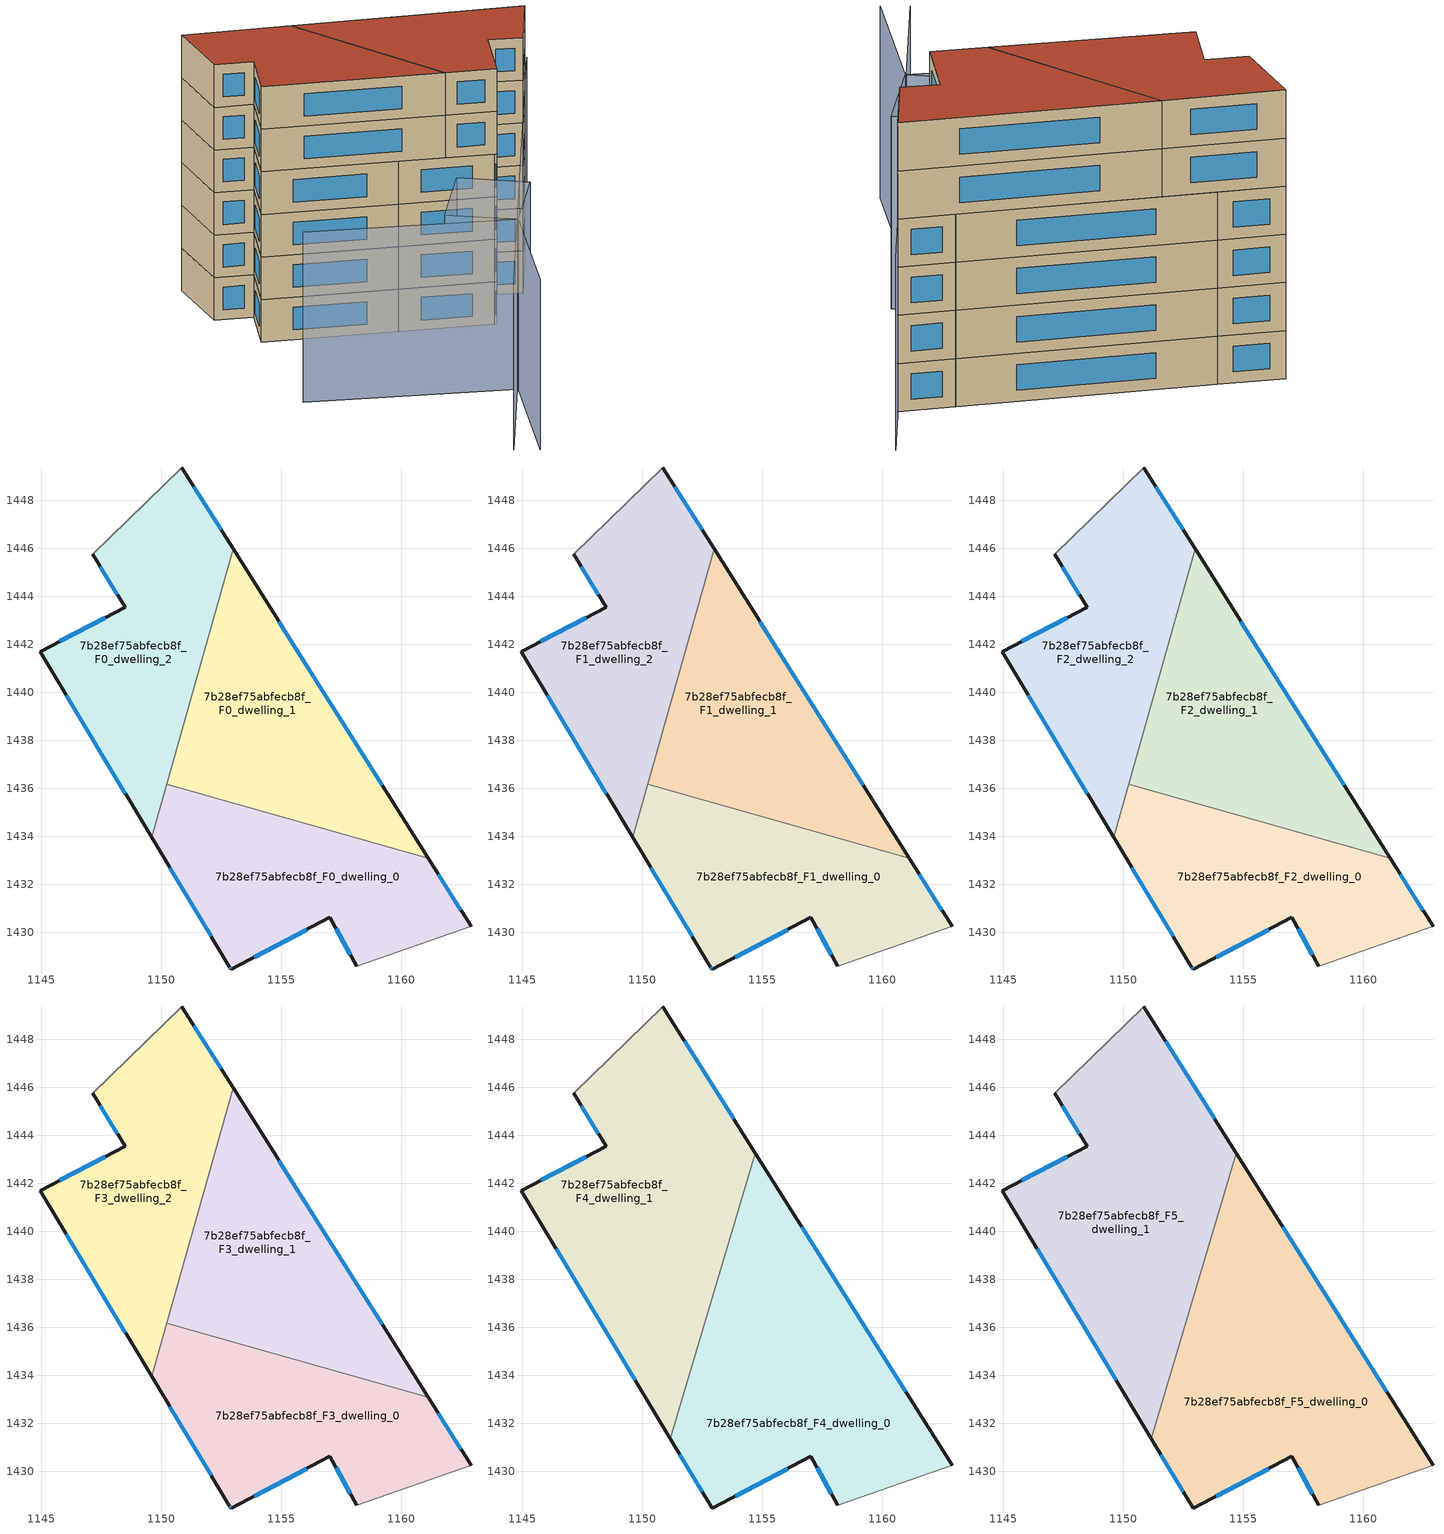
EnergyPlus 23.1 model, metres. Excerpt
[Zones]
7b28ef75abfecb8f_F0_dwelling_0
 floor ground (EU_floor_Construction): 1161.12,1433.1 1162.91,1430.26 1158.15,1428.6 1157.03,1430.63 1152.91,1428.46 1152.85,1428.57 1149.61,1433.96 1150.23,1436.17 z0
 wall outside (EU_wall_Construction): 1149.61,1433.96 1152.85,1428.57 1152.91,1428.46 1157.03,1430.63 1158.15,1428.6 / 1162.91,1430.26 1161.12,1433.1 z0:3
 wall to 7b28ef75abfecb8f_F0_dwelling_1 (EU_wall_Construction): 1161.12,1433.1 1150.23,1436.17 z0:3
 wall adiabatic (EU_wall_Construction): 1158.15,1428.6 1162.91,1430.26 z0:3
 wall to 7b28ef75abfecb8f_F0_dwelling_2 (EU_wall_Construction): 1150.23,1436.17 1149.61,1433.96 z0:3
 window (EU_Window_Construction): 1157.29,1430.15 1157.88,1429.07 / 1153.88,1428.97 1156.06,1430.12 / 1152.86,1428.54 1152.9,1428.49 / 1150.37,1432.69 1152.09,1429.83 / 1162.49,1430.93 1161.54,1432.43 z0.7:2.3
7b28ef75abfecb8f_F0_dwelling_1
 floor ground (EU_floor_Construction): 1153,1445.98 1161.12,1433.1 1150.23,1436.17 z0
 wall outside (EU_wall_Construction): 1161.12,1433.1 1153,1445.98 z0:3
 wall to 7b28ef75abfecb8f_F0_dwelling_2 (EU_wall_Construction): 1153,1445.98 1150.23,1436.17 z0:3
 window (EU_Window_Construction): 1159.22,1436.12 1154.91,1442.95 z0.7:2.3
7b28ef75abfecb8f_F0_dwelling_2
 floor ground (EU_floor_Construction): 1150.86,1449.36 1153,1445.98 1149.61,1433.96 1144.95,1441.7 1148.5,1443.54 1147.16,1445.75 z0
 wall outside (EU_wall_Construction): 1153,1445.98 1150.86,1449.36 / 1147.16,1445.75 1148.5,1443.54 1144.95,1441.7 1149.61,1433.96 z0:3
 wall adiabatic (EU_wall_Construction): 1150.86,1449.36 1147.16,1445.75 z0:3
 window (EU_Window_Construction): 1152.5,1446.77 1151.37,1448.57 / 1146.05,1439.89 1148.51,1435.78 / 1147.66,1443.11 1145.78,1442.13 / 1147.47,1445.23 1148.18,1444.06 z0.7:2.3
7b28ef75abfecb8f_F1_dwelling_0
 floor to 7b28ef75abfecb8f_F0_dwelling_0 (EU_floor_Construction): 1161.12,1433.1 1162.91,1430.26 1158.15,1428.6 1157.03,1430.63 1152.91,1428.46 1152.85,1428.57 1149.61,1433.96 1150.23,1436.17 z3
 wall outside (EU_wall_Construction): 1149.61,1433.96 1152.85,1428.57 1152.91,1428.46 1157.03,1430.63 1158.15,1428.6 / 1162.91,1430.26 1161.12,1433.1 z3:6
 wall to 7b28ef75abfecb8f_F1_dwelling_1 (EU_wall_Construction): 1161.12,1433.1 1150.23,1436.17 z3:6
 wall adiabatic (EU_wall_Construction): 1158.15,1428.6 1162.91,1430.26 z3:6
 wall to 7b28ef75abfecb8f_F1_dwelling_2 (EU_wall_Construction): 1150.23,1436.17 1149.61,1433.96 z3:6
 window (EU_Window_Construction): 1157.29,1430.15 1157.88,1429.07 / 1153.88,1428.97 1156.06,1430.12 / 1152.86,1428.54 1152.9,1428.49 / 1150.37,1432.69 1152.09,1429.83 / 1162.49,1430.93 1161.54,1432.43 z3.7:5.3
7b28ef75abfecb8f_F1_dwelling_1
 floor to 7b28ef75abfecb8f_F0_dwelling_1 (EU_floor_Construction): 1153,1445.98 1161.12,1433.1 1150.23,1436.17 z3
 wall outside (EU_wall_Construction): 1161.12,1433.1 1153,1445.98 z3:6
 wall to 7b28ef75abfecb8f_F1_dwelling_2 (EU_wall_Construction): 1153,1445.98 1150.23,1436.17 z3:6
 window (EU_Window_Construction): 1159.22,1436.12 1154.91,1442.95 z3.7:5.3
7b28ef75abfecb8f_F1_dwelling_2
 floor to 7b28ef75abfecb8f_F0_dwelling_2 (EU_floor_Construction): 1150.86,1449.36 1153,1445.98 1149.61,1433.96 1144.95,1441.7 1148.5,1443.54 1147.16,1445.75 z3
 wall outside (EU_wall_Construction): 1153,1445.98 1150.86,1449.36 / 1147.16,1445.75 1148.5,1443.54 1144.95,1441.7 1149.61,1433.96 z3:6
 wall adiabatic (EU_wall_Construction): 1150.86,1449.36 1147.16,1445.75 z3:6
 window (EU_Window_Construction): 1152.5,1446.77 1151.37,1448.57 / 1146.05,1439.89 1148.51,1435.78 / 1147.66,1443.11 1145.78,1442.13 / 1147.47,1445.23 1148.18,1444.06 z3.7:5.3
7b28ef75abfecb8f_F2_dwelling_0
 floor to 7b28ef75abfecb8f_F1_dwelling_0 (EU_floor_Construction): 1161.12,1433.1 1162.91,1430.26 1158.15,1428.6 1157.03,1430.63 1152.91,1428.46 1152.85,1428.57 1149.61,1433.96 1150.23,1436.17 z6
 wall outside (EU_wall_Construction): 1149.61,1433.96 1152.85,1428.57 1152.91,1428.46 1157.03,1430.63 1158.15,1428.6 / 1162.91,1430.26 1161.12,1433.1 z6:9
 wall to 7b28ef75abfecb8f_F2_dwelling_1 (EU_wall_Construction): 1161.12,1433.1 1150.23,1436.17 z6:9
 wall adiabatic (EU_wall_Construction): 1158.15,1428.6 1162.91,1430.26 z6:9
 wall to 7b28ef75abfecb8f_F2_dwelling_2 (EU_wall_Construction): 1150.23,1436.17 1149.61,1433.96 z6:9
 window (EU_Window_Construction): 1157.29,1430.15 1157.88,1429.07 / 1153.88,1428.97 1156.06,1430.12 / 1152.86,1428.54 1152.9,1428.49 / 1150.37,1432.69 1152.09,1429.83 / 1162.49,1430.93 1161.54,1432.43 z6.7:8.3
7b28ef75abfecb8f_F2_dwelling_1
 floor to 7b28ef75abfecb8f_F1_dwelling_1 (EU_floor_Construction): 1153,1445.98 1161.12,1433.1 1150.23,1436.17 z6
 wall outside (EU_wall_Construction): 1161.12,1433.1 1153,1445.98 z6:9
 wall to 7b28ef75abfecb8f_F2_dwelling_2 (EU_wall_Construction): 1153,1445.98 1150.23,1436.17 z6:9
 window (EU_Window_Construction): 1159.22,1436.12 1154.91,1442.95 z6.7:8.3
7b28ef75abfecb8f_F2_dwelling_2
 floor to 7b28ef75abfecb8f_F1_dwelling_2 (EU_floor_Construction): 1150.86,1449.36 1153,1445.98 1149.61,1433.96 1144.95,1441.7 1148.5,1443.54 1147.16,1445.75 z6
 wall outside (EU_wall_Construction): 1153,1445.98 1150.86,1449.36 / 1147.16,1445.75 1148.5,1443.54 1144.95,1441.7 1149.61,1433.96 z6:9
 wall adiabatic (EU_wall_Construction): 1150.86,1449.36 1147.16,1445.75 z6:9
 window (EU_Window_Construction): 1152.5,1446.77 1151.37,1448.57 / 1146.05,1439.89 1148.51,1435.78 / 1147.66,1443.11 1145.78,1442.13 / 1147.47,1445.23 1148.18,1444.06 z6.7:8.3
7b28ef75abfecb8f_F3_dwelling_0
 floor to 7b28ef75abfecb8f_F2_dwelling_0 (EU_floor_Construction): 1161.12,1433.1 1162.91,1430.26 1158.15,1428.6 1157.03,1430.63 1152.91,1428.46 1152.85,1428.57 1149.61,1433.96 1150.23,1436.17 z9
 wall outside (EU_wall_Construction): 1149.61,1433.96 1152.85,1428.57 1152.91,1428.46 1157.03,1430.63 1158.15,1428.6 / 1162.91,1430.26 1161.12,1433.1 z9:12
 wall to 7b28ef75abfecb8f_F3_dwelling_1 (EU_wall_Construction): 1161.12,1433.1 1150.23,1436.17 z9:12
 wall adiabatic (EU_wall_Construction): 1158.15,1428.6 1162.91,1430.26 z9:12
 wall to 7b28ef75abfecb8f_F3_dwelling_2 (EU_wall_Construction): 1150.23,1436.17 1149.61,1433.96 z9:12
 window (EU_Window_Construction): 1157.29,1430.15 1157.88,1429.07 / 1153.88,1428.97 1156.06,1430.12 / 1152.86,1428.54 1152.9,1428.49 / 1150.37,1432.69 1152.09,1429.83 / 1162.49,1430.93 1161.54,1432.43 z9.7:11.3
7b28ef75abfecb8f_F3_dwelling_1
 floor to 7b28ef75abfecb8f_F2_dwelling_1 (EU_floor_Construction): 1153,1445.98 1161.12,1433.1 1150.23,1436.17 z9
 wall outside (EU_wall_Construction): 1161.12,1433.1 1153,1445.98 z9:12
 wall to 7b28ef75abfecb8f_F3_dwelling_2 (EU_wall_Construction): 1153,1445.98 1150.23,1436.17 z9:12
 window (EU_Window_Construction): 1159.22,1436.12 1154.91,1442.95 z9.7:11.3
7b28ef75abfecb8f_F3_dwelling_2
 floor to 7b28ef75abfecb8f_F2_dwelling_2 (EU_floor_Construction): 1150.86,1449.36 1153,1445.98 1149.61,1433.96 1144.95,1441.7 1148.5,1443.54 1147.16,1445.75 z9
 wall outside (EU_wall_Construction): 1153,1445.98 1150.86,1449.36 / 1147.16,1445.75 1148.5,1443.54 1144.95,1441.7 1149.61,1433.96 z9:12
 wall adiabatic (EU_wall_Construction): 1150.86,1449.36 1147.16,1445.75 z9:12
 window (EU_Window_Construction): 1152.5,1446.77 1151.37,1448.57 / 1146.05,1439.89 1148.51,1435.78 / 1147.66,1443.11 1145.78,1442.13 / 1147.47,1445.23 1148.18,1444.06 z9.7:11.3
7b28ef75abfecb8f_F4_dwelling_0
 floor to 7b28ef75abfecb8f_F3_dwelling_0 (EU_floor_Construction): 1161.12,1433.1 1162.91,1430.26 1158.15,1428.6 1157.03,1430.63 1152.91,1428.46 1151.16,1431.37 1152.42,1435.55 z12
 floor to 7b28ef75abfecb8f_F3_dwelling_1 (EU_floor_Construction): 1154.72,1443.25 1161.12,1433.1 1152.42,1435.55 z12
 wall outside (EU_wall_Construction): 1162.91,1430.26 1154.72,1443.25 / 1151.16,1431.37 1152.91,1428.46 1157.03,1430.63 1158.15,1428.6 z12:15
 wall to 7b28ef75abfecb8f_F4_dwelling_1 (EU_wall_Construction): 1154.72,1443.25 1151.16,1431.37 z12:15
 wall adiabatic (EU_wall_Construction): 1158.15,1428.6 1162.91,1430.26 z12:15
 window (EU_Window_Construction): 1160.99,1433.31 1156.64,1440.2 / 1157.29,1430.15 1157.88,1429.07 / 1153.88,1428.97 1156.06,1430.12 / 1151.58,1430.69 1152.5,1429.14 z12.7:14.3
7b28ef75abfecb8f_F4_dwelling_1
 floor to 7b28ef75abfecb8f_F3_dwelling_2 (EU_floor_Construction): 1150.86,1449.36 1153,1445.98 1149.61,1433.96 1144.95,1441.7 1148.5,1443.54 1147.16,1445.75 z12
 floor to 7b28ef75abfecb8f_F3_dwelling_0 (EU_floor_Construction): 1152.42,1435.55 1151.16,1431.37 1149.61,1433.96 1150.23,1436.17 z12
 floor to 7b28ef75abfecb8f_F3_dwelling_1 (EU_floor_Construction): 1153,1445.98 1154.72,1443.25 1152.42,1435.55 1150.23,1436.17 z12
 wall outside (EU_wall_Construction): 1154.72,1443.25 1150.86,1449.36 / 1147.16,1445.75 1148.5,1443.54 1144.95,1441.7 1151.16,1431.37 z12:15
 wall adiabatic (EU_wall_Construction): 1150.86,1449.36 1147.16,1445.75 z12:15
 window (EU_Window_Construction): 1153.81,1444.68 1151.77,1447.93 / 1146.41,1439.28 1149.71,1433.8 / 1147.66,1443.11 1145.78,1442.13 / 1147.47,1445.23 1148.18,1444.06 z12.7:14.3
7b28ef75abfecb8f_F5_dwelling_0
 floor to 7b28ef75abfecb8f_F4_dwelling_0 (EU_floor_Construction): 1154.72,1443.25 1162.91,1430.26 1158.15,1428.6 1157.03,1430.63 1152.91,1428.46 1151.16,1431.37 z15
 wall outside (EU_wall_Construction): 1162.91,1430.26 1154.72,1443.25 / 1151.16,1431.37 1152.91,1428.46 1157.03,1430.63 1158.15,1428.6 z15:18
 wall to 7b28ef75abfecb8f_F5_dwelling_1 (EU_wall_Construction): 1154.72,1443.25 1151.16,1431.37 z15:18
 wall adiabatic (EU_wall_Construction): 1158.15,1428.6 1162.91,1430.26 z15:18
 window (EU_Window_Construction): 1160.99,1433.31 1156.64,1440.2 / 1157.29,1430.15 1157.88,1429.07 / 1153.88,1428.97 1156.06,1430.12 / 1151.58,1430.69 1152.5,1429.14 z15.7:17.3
 roof outside (EU_roof_Construction): 1162.91,1430.26 1154.72,1443.25 1151.16,1431.37 1152.91,1428.46 1157.03,1430.63 1158.15,1428.6 z18
7b28ef75abfecb8f_F5_dwelling_1
 floor to 7b28ef75abfecb8f_F4_dwelling_1 (EU_floor_Construction): 1150.86,1449.36 1154.72,1443.25 1151.16,1431.37 1144.95,1441.7 1148.5,1443.54 1147.16,1445.75 z15
 wall outside (EU_wall_Construction): 1154.72,1443.25 1150.86,1449.36 / 1147.16,1445.75 1148.5,1443.54 1144.95,1441.7 1151.16,1431.37 z15:18
 wall adiabatic (EU_wall_Construction): 1150.86,1449.36 1147.16,1445.75 z15:18
 window (EU_Window_Construction): 1153.81,1444.68 1151.77,1447.93 / 1146.41,1439.28 1149.71,1433.8 / 1147.66,1443.11 1145.78,1442.13 / 1147.47,1445.23 1148.18,1444.06 z15.7:17.3
 roof outside (EU_roof_Construction): 1151.16,1431.37 1154.72,1443.25 1150.86,1449.36 1147.16,1445.75 1148.5,1443.54 1144.95,1441.7 z18
shading: 1134.61,1420.5 1168.01,1432.02 / 1136.95,1435.82 1143.7,1423.58 / 1142.65,1428.24 1148.46,1429.54 / 1148.46,1429.54 1149.5,1424.88 / 1149.5,1424.88 1143.7,1423.58 / 1143.7,1423.58 1142.65,1428.24 / 1143.7,1423.58 1135.17,1418.87 z0:12
[Building]
EU S2 Campaign: North Axis=0; Terrain=City; Solar Distribution=FullExterior
[Site:Location]
Budapest.Ferenc.Liszt.Intl.AP: Latitude=47.437; Longitude=19.256; Time Zone=1; Elevation=185
[SizingPeriod:WeatherFileDays]
AnnualSizingPeriod: Begin Month=1; Begin Day of Month=1; End Month=12; End Day of Month=31; Day of Week for Start Day=Monday; Use Weather File Daylight Saving Period=No; Use Weather File Rain and Snow Indicators=No
[MATERIAL]
EU_InternalMass_Material: Roughness=MediumRough; Thickness=0.1; Conductivity=1; Density=1800; Specific Heat=900; Thermal Absorptance=0.9; Solar Absorptance=0.7; Visible Absorptance=0.7
[MATERIAL:NOMASS] Roughness=MediumRough; Thermal Absorptance=0.9; Solar Absorptance=0.7; Visible Absorptance=0.7
Name | Thermal Resistance
EU_wall_NoMass | 0.832559
EU_roof_NoMass | 1.39638
EU_floor_NoMass | 0.872794
[WINDOWMATERIAL:SIMPLEGLAZINGSYSTEM]
EU_Window_SimpleGlazing: UFactor=2.79869; Solar Heat Gain Coefficient=0.75; Visible Transmittance=0.75
[CONSTRUCTION]
EU_wall_Construction: EU_wall_NoMass
EU_roof_Construction: EU_roof_NoMass
EU_floor_Construction: EU_floor_NoMass
EU_Window_Construction: EU_Window_SimpleGlazing
EU_InternalMass_Construction: EU_InternalMass_Material
[ZONE] Type=1; Multiplier=1; Ceiling Height=autocalculate; Floor Area=autocalculate; Part of Total Floor Area=Yes
Name | Volume
7b28ef75abfecb8f_F0_dwelling_0; 7b28ef75abfecb8f_F1_dwelling_0; 7b28ef75abfecb8f_F2_dwelling_0; 7b28ef75abfecb8f_F3_dwelling_0 | 172.973
7b28ef75abfecb8f_F4_dwelling_0; 7b28ef75abfecb8f_F5_dwelling_0 | 259.45
7b28ef75abfecb8f_F0_dwelling_1; 7b28ef75abfecb8f_F1_dwelling_1; 7b28ef75abfecb8f_F2_dwelling_1; 7b28ef75abfecb8f_F3_dwelling_1 | 172.978
7b28ef75abfecb8f_F4_dwelling_1; 7b28ef75abfecb8f_F5_dwelling_1 | 259.443
7b28ef75abfecb8f_F0_dwelling_2; 7b28ef75abfecb8f_F1_dwelling_2; 7b28ef75abfecb8f_F2_dwelling_2; 7b28ef75abfecb8f_F3_dwelling_2 | 172.967
[INTERNALMASS] Construction=EU_InternalMass_Construction
Name | Zone or ZoneList | Surface Area
7b28ef75abfecb8f_F0_dwelling_0_EU_InternalMass | 7b28ef75abfecb8f_F0_dwelling_0 | 57.6576
7b28ef75abfecb8f_F0_dwelling_1_EU_InternalMass | 7b28ef75abfecb8f_F0_dwelling_1 | 57.6635
7b28ef75abfecb8f_F0_dwelling_2_EU_InternalMass | 7b28ef75abfecb8f_F0_dwelling_2 | 57.6555
7b28ef75abfecb8f_F1_dwelling_0_EU_InternalMass | 7b28ef75abfecb8f_F1_dwelling_0 | 57.6576
7b28ef75abfecb8f_F1_dwelling_1_EU_InternalMass | 7b28ef75abfecb8f_F1_dwelling_1 | 57.6635
7b28ef75abfecb8f_F1_dwelling_2_EU_InternalMass | 7b28ef75abfecb8f_F1_dwelling_2 | 57.6555
7b28ef75abfecb8f_F2_dwelling_0_EU_InternalMass | 7b28ef75abfecb8f_F2_dwelling_0 | 57.6576
7b28ef75abfecb8f_F2_dwelling_1_EU_InternalMass | 7b28ef75abfecb8f_F2_dwelling_1 | 57.6635
7b28ef75abfecb8f_F2_dwelling_2_EU_InternalMass | 7b28ef75abfecb8f_F2_dwelling_2 | 57.6555
7b28ef75abfecb8f_F3_dwelling_0_EU_InternalMass | 7b28ef75abfecb8f_F3_dwelling_0 | 57.6576
7b28ef75abfecb8f_F3_dwelling_1_EU_InternalMass | 7b28ef75abfecb8f_F3_dwelling_1 | 57.6635
7b28ef75abfecb8f_F3_dwelling_2_EU_InternalMass | 7b28ef75abfecb8f_F3_dwelling_2 | 57.6555
7b28ef75abfecb8f_F4_dwelling_0_EU_InternalMass | 7b28ef75abfecb8f_F4_dwelling_0 | 86.4832
7b28ef75abfecb8f_F4_dwelling_1_EU_InternalMass | 7b28ef75abfecb8f_F4_dwelling_1 | 86.4809
7b28ef75abfecb8f_F5_dwelling_0_EU_InternalMass | 7b28ef75abfecb8f_F5_dwelling_0 | 86.4832
7b28ef75abfecb8f_F5_dwelling_1_EU_InternalMass | 7b28ef75abfecb8f_F5_dwelling_1 | 86.4809
[OTHEREQUIPMENT] Fuel Type=Electricity; Design Level Calculation Method=Watts/Area; Power per Zone Floor Area=1; Fraction Latent=0; Fraction Radiant=0; Fraction Lost=0; Carbon Dioxide Generation Rate=0; EndUse Subcategory=EU_Step8_InternalGains
Name | Zone or ZoneList or Space or SpaceList | Schedule
EU_Step8_InternalGain_7b28ef75abfecb8f_F0_dwelling_0_f000 | 7b28ef75abfecb8f_F0_dwelling_0 | EU_Step8_GainSchedule_7b28ef75abfecb8f_F0_dwelling_0_f000
EU_Step8_InternalGain_7b28ef75abfecb8f_F0_dwelling_1_f000 | 7b28ef75abfecb8f_F0_dwelling_1 | EU_Step8_GainSchedule_7b28ef75abfecb8f_F0_dwelling_1_f000
EU_Step8_InternalGain_7b28ef75abfecb8f_F0_dwelling_2_f000 | 7b28ef75abfecb8f_F0_dwelling_2 | EU_Step8_GainSchedule_7b28ef75abfecb8f_F0_dwelling_2_f000
EU_Step8_InternalGain_7b28ef75abfecb8f_F1_dwelling_0_f000 | 7b28ef75abfecb8f_F1_dwelling_0 | EU_Step8_GainSchedule_7b28ef75abfecb8f_F1_dwelling_0_f000
EU_Step8_InternalGain_7b28ef75abfecb8f_F1_dwelling_1_f000 | 7b28ef75abfecb8f_F1_dwelling_1 | EU_Step8_GainSchedule_7b28ef75abfecb8f_F1_dwelling_1_f000
EU_Step8_InternalGain_7b28ef75abfecb8f_F1_dwelling_2_f000 | 7b28ef75abfecb8f_F1_dwelling_2 | EU_Step8_GainSchedule_7b28ef75abfecb8f_F1_dwelling_2_f000
EU_Step8_InternalGain_7b28ef75abfecb8f_F2_dwelling_0_f000 | 7b28ef75abfecb8f_F2_dwelling_0 | EU_Step8_GainSchedule_7b28ef75abfecb8f_F2_dwelling_0_f000
EU_Step8_InternalGain_7b28ef75abfecb8f_F2_dwelling_1_f000 | 7b28ef75abfecb8f_F2_dwelling_1 | EU_Step8_GainSchedule_7b28ef75abfecb8f_F2_dwelling_1_f000
EU_Step8_InternalGain_7b28ef75abfecb8f_F2_dwelling_2_f000 | 7b28ef75abfecb8f_F2_dwelling_2 | EU_Step8_GainSchedule_7b28ef75abfecb8f_F2_dwelling_2_f000
EU_Step8_InternalGain_7b28ef75abfecb8f_F3_dwelling_0_f000 | 7b28ef75abfecb8f_F3_dwelling_0 | EU_Step8_GainSchedule_7b28ef75abfecb8f_F3_dwelling_0_f000
EU_Step8_InternalGain_7b28ef75abfecb8f_F3_dwelling_1_f000 | 7b28ef75abfecb8f_F3_dwelling_1 | EU_Step8_GainSchedule_7b28ef75abfecb8f_F3_dwelling_1_f000
EU_Step8_InternalGain_7b28ef75abfecb8f_F3_dwelling_2_f000 | 7b28ef75abfecb8f_F3_dwelling_2 | EU_Step8_GainSchedule_7b28ef75abfecb8f_F3_dwelling_2_f000
EU_Step8_InternalGain_7b28ef75abfecb8f_F4_dwelling_0_f000 | 7b28ef75abfecb8f_F4_dwelling_0 | EU_Step8_GainSchedule_7b28ef75abfecb8f_F4_dwelling_0_f000
EU_Step8_InternalGain_7b28ef75abfecb8f_F4_dwelling_1_f000 | 7b28ef75abfecb8f_F4_dwelling_1 | EU_Step8_GainSchedule_7b28ef75abfecb8f_F4_dwelling_1_f000
EU_Step8_InternalGain_7b28ef75abfecb8f_F5_dwelling_0_f000 | 7b28ef75abfecb8f_F5_dwelling_0 | EU_Step8_GainSchedule_7b28ef75abfecb8f_F5_dwelling_0_f000
EU_Step8_InternalGain_7b28ef75abfecb8f_F5_dwelling_1_f000 | 7b28ef75abfecb8f_F5_dwelling_1 | EU_Step8_GainSchedule_7b28ef75abfecb8f_F5_dwelling_1_f000
[ZONEVENTILATION:DESIGNFLOWRATE] Schedule=EU_AlwaysOn; Design Flow Rate Calculation Method=AirChanges/Hour; Air Changes per Hour=0.475469; Ventilation Type=Natural; Fan Pressure Rise=0; Fan Total Efficiency=1; Constant Term Coefficient=1; Temperature Term Coefficient=0; Velocity Term Coefficient=0; Velocity Squared Term Coefficient=0; Minimum Indoor Temperature=-100; Maximum Indoor Temperature=100; Delta Temperature=-100; Minimum Outdoor Temperature=-100; Maximum Outdoor Temperature=100; Maximum Wind Speed=40
Name | Zone or ZoneList or Space or SpaceList
EU_ConstantAir_7b28ef75abfecb8f_F0_dwelling_0 | 7b28ef75abfecb8f_F0_dwelling_0
EU_ConstantAir_7b28ef75abfecb8f_F0_dwelling_1 | 7b28ef75abfecb8f_F0_dwelling_1
EU_ConstantAir_7b28ef75abfecb8f_F0_dwelling_2 | 7b28ef75abfecb8f_F0_dwelling_2
EU_ConstantAir_7b28ef75abfecb8f_F1_dwelling_0 | 7b28ef75abfecb8f_F1_dwelling_0
EU_ConstantAir_7b28ef75abfecb8f_F1_dwelling_1 | 7b28ef75abfecb8f_F1_dwelling_1
EU_ConstantAir_7b28ef75abfecb8f_F1_dwelling_2 | 7b28ef75abfecb8f_F1_dwelling_2
EU_ConstantAir_7b28ef75abfecb8f_F2_dwelling_0 | 7b28ef75abfecb8f_F2_dwelling_0
EU_ConstantAir_7b28ef75abfecb8f_F2_dwelling_1 | 7b28ef75abfecb8f_F2_dwelling_1
EU_ConstantAir_7b28ef75abfecb8f_F2_dwelling_2 | 7b28ef75abfecb8f_F2_dwelling_2
EU_ConstantAir_7b28ef75abfecb8f_F3_dwelling_0 | 7b28ef75abfecb8f_F3_dwelling_0
EU_ConstantAir_7b28ef75abfecb8f_F3_dwelling_1 | 7b28ef75abfecb8f_F3_dwelling_1
EU_ConstantAir_7b28ef75abfecb8f_F3_dwelling_2 | 7b28ef75abfecb8f_F3_dwelling_2
EU_ConstantAir_7b28ef75abfecb8f_F4_dwelling_0 | 7b28ef75abfecb8f_F4_dwelling_0
EU_ConstantAir_7b28ef75abfecb8f_F4_dwelling_1 | 7b28ef75abfecb8f_F4_dwelling_1
EU_ConstantAir_7b28ef75abfecb8f_F5_dwelling_0 | 7b28ef75abfecb8f_F5_dwelling_0
EU_ConstantAir_7b28ef75abfecb8f_F5_dwelling_1 | 7b28ef75abfecb8f_F5_dwelling_1
[HVACTEMPLATE:THERMOSTAT] Constant Heating Setpoint=20; Constant Cooling Setpoint=50
EU_HeatOnly_7b28ef75abfecb8f_F0_dwelling_0; EU_HeatOnly_7b28ef75abfecb8f_F0_dwelling_1; EU_HeatOnly_7b28ef75abfecb8f_F0_dwelling_2; EU_HeatOnly_7b28ef75abfecb8f_F1_dwelling_0; EU_HeatOnly_7b28ef75abfecb8f_F1_dwelling_1; EU_HeatOnly_7b28ef75abfecb8f_F1_dwelling_2; EU_HeatOnly_7b28ef75abfecb8f_F2_dwelling_0; EU_HeatOnly_7b28ef75abfecb8f_F2_dwelling_1; EU_HeatOnly_7b28ef75abfecb8f_F2_dwelling_2; EU_HeatOnly_7b28ef75abfecb8f_F3_dwelling_0; EU_HeatOnly_7b28ef75abfecb8f_F3_dwelling_1; EU_HeatOnly_7b28ef75abfecb8f_F3_dwelling_2; EU_HeatOnly_7b28ef75abfecb8f_F4_dwelling_0; EU_HeatOnly_7b28ef75abfecb8f_F4_dwelling_1; EU_HeatOnly_7b28ef75abfecb8f_F5_dwelling_0; EU_HeatOnly_7b28ef75abfecb8f_F5_dwelling_1
[HVACTEMPLATE:ZONE:IDEALLOADSAIRSYSTEM] System Availability Schedule=EU_AlwaysOn; Maximum Heating Supply Air Temperature=50; Minimum Cooling Supply Air Temperature=13; Maximum Heating Supply Air Humidity Ratio=0.0156; Minimum Cooling Supply Air Humidity Ratio=0.0077; Heating Limit=NoLimit; Cooling Limit=NoLimit; Heating Availability Schedule=EU_AlwaysOn; Cooling Availability Schedule=EU_CoolingOff; Dehumidification Control Type=ConstantSensibleHeatRatio; Cooling Sensible Heat Ratio=0.7; Dehumidification Setpoint=60; Humidification Control Type=None; Humidification Setpoint=30; Outdoor Air Method=None; Outdoor Air Flow Rate per Person=0.00944; Outdoor Air Flow Rate per Zone Floor Area=0; Outdoor Air Flow Rate per Zone=0; Demand Controlled Ventilation Type=None; Outdoor Air Economizer Type=NoEconomizer; Heat Recovery Type=None; Sensible Heat Recovery Effectiveness=0.7; Latent Heat Recovery Effectiveness=0.65
Name | Template Thermostat
7b28ef75abfecb8f_F0_dwelling_0 | EU_HeatOnly_7b28ef75abfecb8f_F0_dwelling_0
7b28ef75abfecb8f_F0_dwelling_1 | EU_HeatOnly_7b28ef75abfecb8f_F0_dwelling_1
7b28ef75abfecb8f_F0_dwelling_2 | EU_HeatOnly_7b28ef75abfecb8f_F0_dwelling_2
7b28ef75abfecb8f_F1_dwelling_0 | EU_HeatOnly_7b28ef75abfecb8f_F1_dwelling_0
7b28ef75abfecb8f_F1_dwelling_1 | EU_HeatOnly_7b28ef75abfecb8f_F1_dwelling_1
7b28ef75abfecb8f_F1_dwelling_2 | EU_HeatOnly_7b28ef75abfecb8f_F1_dwelling_2
7b28ef75abfecb8f_F2_dwelling_0 | EU_HeatOnly_7b28ef75abfecb8f_F2_dwelling_0
7b28ef75abfecb8f_F2_dwelling_1 | EU_HeatOnly_7b28ef75abfecb8f_F2_dwelling_1
7b28ef75abfecb8f_F2_dwelling_2 | EU_HeatOnly_7b28ef75abfecb8f_F2_dwelling_2
7b28ef75abfecb8f_F3_dwelling_0 | EU_HeatOnly_7b28ef75abfecb8f_F3_dwelling_0
7b28ef75abfecb8f_F3_dwelling_1 | EU_HeatOnly_7b28ef75abfecb8f_F3_dwelling_1
7b28ef75abfecb8f_F3_dwelling_2 | EU_HeatOnly_7b28ef75abfecb8f_F3_dwelling_2
7b28ef75abfecb8f_F4_dwelling_0 | EU_HeatOnly_7b28ef75abfecb8f_F4_dwelling_0
7b28ef75abfecb8f_F4_dwelling_1 | EU_HeatOnly_7b28ef75abfecb8f_F4_dwelling_1
7b28ef75abfecb8f_F5_dwelling_0 | EU_HeatOnly_7b28ef75abfecb8f_F5_dwelling_0
7b28ef75abfecb8f_F5_dwelling_1 | EU_HeatOnly_7b28ef75abfecb8f_F5_dwelling_1
[SIZING:ZONE] Zone Cooling Design Supply Air Temperature Input Method=SupplyAirTemperature; Zone Cooling Design Supply Air Temperature=13; Zone Heating Design Supply Air Temperature Input Method=SupplyAirTemperature; Zone Heating Design Supply Air Temperature=50; Zone Cooling Design Supply Air Humidity Ratio=0.008; Zone Heating Design Supply Air Humidity Ratio=0.008; Cooling Design Air Flow Method=DesignDay; Cooling Design Air Flow Rate=0; Cooling Minimum Air Flow per Zone Floor Area=0.000762; Cooling Minimum Air Flow=0; Cooling Minimum Air Flow Fraction=0.2; Heating Design Air Flow Method=DesignDay; Heating Design Air Flow Rate=0; Heating Maximum Air Flow per Zone Floor Area=0.002032; Heating Maximum Air Flow=0.141576; Heating Maximum Air Flow Fraction=0.3; Account for Dedicated Outdoor Air System=No; Dedicated Outdoor Air System Control Strategy=NeutralSupplyAir; Dedicated Outdoor Air Low Setpoint Temperature for Design=autosize; Dedicated Outdoor Air High Setpoint Temperature for Design=autosize; Zone Load Sizing Method=Sensible Load Only No Latent Load; Zone Latent Cooling Design Supply Air Humidity Ratio Input Method=HumidityRatioDifference; Zone Cooling Design Supply Air Humidity Ratio Difference=0.005; Zone Latent Heating Design Supply Air Humidity Ratio Input Method=HumidityRatioDifference; Zone Humidification Design Supply Air Humidity Ratio Difference=0.005
7b28ef75abfecb8f_F0_dwelling_0; 7b28ef75abfecb8f_F0_dwelling_1; 7b28ef75abfecb8f_F0_dwelling_2; 7b28ef75abfecb8f_F1_dwelling_0; 7b28ef75abfecb8f_F1_dwelling_1; 7b28ef75abfecb8f_F1_dwelling_2; 7b28ef75abfecb8f_F2_dwelling_0; 7b28ef75abfecb8f_F2_dwelling_1; 7b28ef75abfecb8f_F2_dwelling_2; 7b28ef75abfecb8f_F3_dwelling_0; 7b28ef75abfecb8f_F3_dwelling_1; 7b28ef75abfecb8f_F3_dwelling_2; 7b28ef75abfecb8f_F4_dwelling_0; 7b28ef75abfecb8f_F4_dwelling_1; 7b28ef75abfecb8f_F5_dwelling_0; 7b28ef75abfecb8f_F5_dwelling_1
[SCHEDULE:CONSTANT]
Name | Hourly Value
EU_AlwaysOn | 1
EU_CoolingOff | 0
[SCHEDULE:FILE] Column Number=1; Rows to Skip at Top=0; Number of Hours of Data=8760; Column Separator=Comma; Interpolate to Timestep=No; Minutes per Item=60; Adjust Schedule for Daylight Savings=Yes
Name | File
EU_Step8_GainSchedule_7b28ef75abfecb8f_F0_dwelling_0_f000 | ../../schedules/7b28ef75abfecb8f/7b28ef75abfecb8f_F0_dwelling_0_f000_gain.csv
EU_Step8_GainSchedule_7b28ef75abfecb8f_F0_dwelling_1_f000 | ../../schedules/7b28ef75abfecb8f/7b28ef75abfecb8f_F0_dwelling_1_f000_gain.csv
EU_Step8_GainSchedule_7b28ef75abfecb8f_F0_dwelling_2_f000 | ../../schedules/7b28ef75abfecb8f/7b28ef75abfecb8f_F0_dwelling_2_f000_gain.csv
EU_Step8_GainSchedule_7b28ef75abfecb8f_F1_dwelling_0_f000 | ../../schedules/7b28ef75abfecb8f/7b28ef75abfecb8f_F1_dwelling_0_f000_gain.csv
EU_Step8_GainSchedule_7b28ef75abfecb8f_F1_dwelling_1_f000 | ../../schedules/7b28ef75abfecb8f/7b28ef75abfecb8f_F1_dwelling_1_f000_gain.csv
EU_Step8_GainSchedule_7b28ef75abfecb8f_F1_dwelling_2_f000 | ../../schedules/7b28ef75abfecb8f/7b28ef75abfecb8f_F1_dwelling_2_f000_gain.csv
EU_Step8_GainSchedule_7b28ef75abfecb8f_F2_dwelling_0_f000 | ../../schedules/7b28ef75abfecb8f/7b28ef75abfecb8f_F2_dwelling_0_f000_gain.csv
EU_Step8_GainSchedule_7b28ef75abfecb8f_F2_dwelling_1_f000 | ../../schedules/7b28ef75abfecb8f/7b28ef75abfecb8f_F2_dwelling_1_f000_gain.csv
EU_Step8_GainSchedule_7b28ef75abfecb8f_F2_dwelling_2_f000 | ../../schedules/7b28ef75abfecb8f/7b28ef75abfecb8f_F2_dwelling_2_f000_gain.csv
EU_Step8_GainSchedule_7b28ef75abfecb8f_F3_dwelling_0_f000 | ../../schedules/7b28ef75abfecb8f/7b28ef75abfecb8f_F3_dwelling_0_f000_gain.csv
EU_Step8_GainSchedule_7b28ef75abfecb8f_F3_dwelling_1_f000 | ../../schedules/7b28ef75abfecb8f/7b28ef75abfecb8f_F3_dwelling_1_f000_gain.csv
EU_Step8_GainSchedule_7b28ef75abfecb8f_F3_dwelling_2_f000 | ../../schedules/7b28ef75abfecb8f/7b28ef75abfecb8f_F3_dwelling_2_f000_gain.csv
EU_Step8_GainSchedule_7b28ef75abfecb8f_F4_dwelling_0_f000 | ../../schedules/7b28ef75abfecb8f/7b28ef75abfecb8f_F4_dwelling_0_f000_gain.csv
EU_Step8_GainSchedule_7b28ef75abfecb8f_F4_dwelling_1_f000 | ../../schedules/7b28ef75abfecb8f/7b28ef75abfecb8f_F4_dwelling_1_f000_gain.csv
EU_Step8_GainSchedule_7b28ef75abfecb8f_F5_dwelling_0_f000 | ../../schedules/7b28ef75abfecb8f/7b28ef75abfecb8f_F5_dwelling_0_f000_gain.csv
EU_Step8_GainSchedule_7b28ef75abfecb8f_F5_dwelling_1_f000 | ../../schedules/7b28ef75abfecb8f/7b28ef75abfecb8f_F5_dwelling_1_f000_gain.csv
